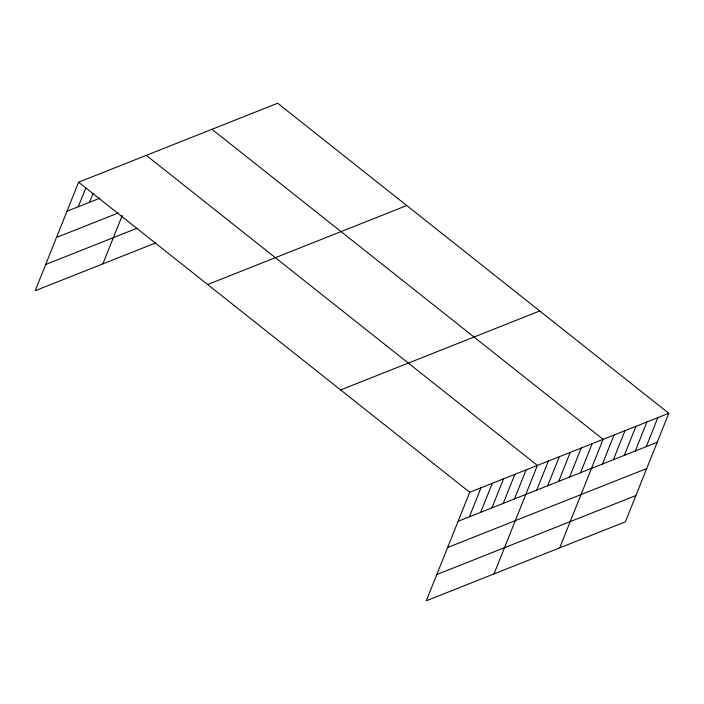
<?xml version="1.0" encoding="UTF-8"?>
<svg xmlns="http://www.w3.org/2000/svg" width="704" height="704" viewBox="0 0 704 704"><rect width="100%" height="100%" fill="white"/><g stroke="black" fill="none" stroke-linecap="round" stroke-linejoin="round"><path stroke-width="1.06" d="M668.8 413.283L469.718 492.263L426.316 600.767L625.398 521.787L668.8 413.283L277.684 103.233L78.602 182.213L35.2 290.717L155.646 242.933M78.267 206.765L85.879 187.748M89.549 202.294L93.157 193.283M102.89 263.859L122.258 215.442M469.383 516.815L480.999 487.784M480.665 512.345L492.281 483.314M491.946 507.866L503.562 478.834M503.228 503.395L514.844 474.364M514.51 498.916L526.126 469.885M494.006 573.91L537.407 465.414L146.291 155.364M536.738 490.098L548.354 461.067M547.694 485.751L559.302 456.72M558.642 481.413L570.249 452.382M569.589 477.066L581.205 448.034M580.545 472.718L592.152 443.687M559.706 547.853L603.099 439.349L211.983 129.298M602.439 464.033L614.055 435.002M613.386 459.686L625.002 430.663M624.342 455.347L635.95 426.316M635.29 451L646.897 421.969M646.237 446.662L657.853 417.63M66.986 211.244L99.889 198.194M56.496 237.468L118.545 212.854M45.69 264.493L137.271 228.158M207.662 284.53L406.754 205.55M340.648 389.946L539.73 310.966M458.102 521.294L657.193 442.314M447.612 547.518L646.703 468.538M436.806 574.543L635.888 495.563M78.602 182.213L469.718 492.263"/></g></svg>
